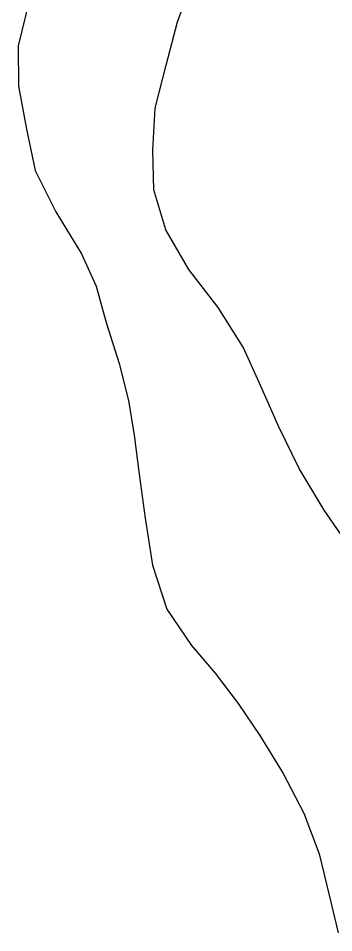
# Model space of a CAD drawing. Extents: x 205807 to 207855, y 4874692 to 4876446.
# Drawn here: x 206566.6 to 206613.5, y 4875271.4 to 4875407.2 of the extents above; entities that cross this region are included whole.
import ezdxf

# ---------------------------------------------------------------- set-up
doc = ezdxf.new("R2010")
doc.units = 0
doc.header["$LTSCALE"] = 1.5
doc.header["$MEASUREMENT"] = 0
doc.layers.add('HD-CURSO-PERENE', color=170, linetype='CONTINUOUS')

msp = doc.modelspace()

# ---------------------------------------------------------------- linework, layer by layer
at = {"layer": 'HD-CURSO-PERENE', "linetype": 'Continuous'}
for points in [[(206615.829804, 4875328.724733, 2.567813), (206612.039507, 4875334.166554, 2.567813), (206608.351043, 4875340.35589, 2.567813), (206605.252254, 4875346.627311, 2.567813), (206602.457036, 4875353.031261, 2.567813), (206600.034669, 4875358.348848, 2.567813), (206596.279978, 4875364.236231, 2.567813), (206591.942425, 4875369.906103, 2.567813), (206588.506009, 4875375.782555, 2.567813), (206586.717825, 4875381.73918, 2.567813), (206586.584349, 4875387.600746, 2.567813), (206586.915771, 4875393.848133, 2.567813), (206588.569729, 4875400.250393, 2.567813), (206590.255656, 4875406.66828, 2.567813), (206592.536658, 4875412.865631, 2.567813), (206594.804851, 4875418.48981, 2.567813), (206597.119775, 4875424.933679, 2.567813), (206599.72856, 4875431.303145, 2.567813), (206602.42536, 4875437.727527, 2.567813), (206605.975478, 4875444.350972, 2.567813), (206608.894849, 4875450.741429, 2.567813), (206611.212141, 4875456.524397, 2.567813), (206612.750515, 4875461.494505, 2.567813), (206614.029017, 4875466.793495, 2.567813)], [(206568.187524, 4875409.812255, 2.567813), (206566.578757, 4875403.107002, 2.567813), (206566.615854, 4875397.142824, 2.567813), (206567.779297, 4875390.722246, 2.567813), (206569.10447, 4875384.602729, 2.567813), (206572.148626, 4875378.459216, 2.567813), (206575.979738, 4875372.196888, 2.567813), (206578.167995, 4875367.43089, 2.567813), (206579.634457, 4875362.018708, 2.567813), (206581.588559, 4875355.917212, 2.567813), (206582.951089, 4875350.450263, 2.567813), (206583.798872, 4875345.290687, 2.567813), (206584.530048, 4875339.519095, 2.567813), (206585.437604, 4875332.95758, 2.567813), (206586.556673, 4875325.995972, 2.567813), (206588.666377, 4875319.471018, 2.567813), (206592.35355, 4875314.069971, 2.567813), (206595.860628, 4875309.960512, 2.567813), (206599.252784, 4875305.43808, 2.567813), (206602.467697, 4875300.662506, 2.567813), (206605.977963, 4875295.048124, 2.567813), (206609.048015, 4875289.143241, 2.567813), (206611.289299, 4875283.11869, 2.567813), (206612.781333, 4875276.965768, 2.567813), (206614.119111, 4875271.395539, 2.567813)]]:
    msp.add_polyline3d(points, dxfattribs=at)

doc.saveas('drawing.dxf')
